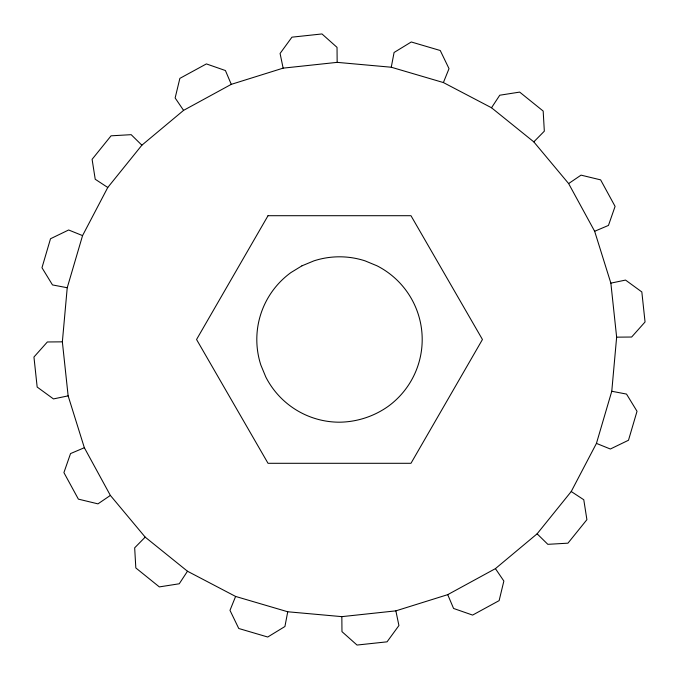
<?xml version="1.0" encoding="UTF-8"?>
<svg xmlns="http://www.w3.org/2000/svg" width="679" height="679" viewBox="0 0 679 679"><rect width="100%" height="100%" fill="white"/><g stroke="black" fill="none" stroke-linecap="round" stroke-linejoin="round"><path stroke-width="1.02" d="M62.358 341.843L67.229 287.735L82.558 235.605L107.766 187.48L141.877 145.187L183.576 110.371L231.276 84.349L283.135 68.138L337.157 62.358L391.265 67.229L443.395 82.558L491.52 107.766L533.813 141.877L568.629 183.576L594.651 231.276L610.862 283.135L616.642 337.157L611.771 391.265L596.442 443.395L571.234 491.52L537.123 533.813L495.424 568.629L447.724 594.651L395.865 610.862L341.843 616.642L287.735 611.771L235.605 596.442L187.48 571.234L145.187 537.123L110.371 495.424L84.349 447.724L68.138 395.865L62.358 341.843L47.36 341.97L33.95 357.018L37.167 387.047L53.454 398.921L68.138 395.865M287.735 611.771L284.925 626.513L267.73 637.021L238.753 628.491L229.986 610.353L235.605 596.442M391.265 67.229L394.075 52.487L411.27 41.979L440.247 50.509L449.014 68.647L443.395 82.558M187.48 571.234L179.248 583.779L159.336 586.902L135.825 567.941L134.671 547.826L145.187 537.123M491.52 107.766L499.752 95.221L519.664 92.098L543.175 111.059L544.329 131.174L533.813 141.877M110.371 495.424L97.963 503.86L78.374 499.133L63.911 472.609L70.54 453.58L84.349 447.724M568.629 183.576L581.037 175.14L600.626 179.867L615.089 206.391L608.46 225.42L594.651 231.276M610.862 283.135L625.546 280.079L641.833 291.953L645.05 321.982L631.64 337.03L616.642 337.157M67.229 287.735L52.487 284.925L41.979 267.73L50.509 238.753L68.647 229.986L82.558 235.605M611.771 391.265L626.513 394.075L637.021 411.27L628.491 440.247L610.353 449.014L596.442 443.395M107.766 187.48L95.221 179.248L92.098 159.336L111.059 135.825L131.174 134.671L141.877 145.187M571.234 491.52L583.779 499.752L586.902 519.664L567.941 543.175L547.826 544.329L537.123 533.813M183.576 110.371L175.14 97.963L179.867 78.374L206.391 63.911L225.42 70.54L231.276 84.349M495.424 568.629L503.86 581.037L499.133 600.626L472.609 615.089L453.58 608.46L447.724 594.651M283.135 68.138L280.079 53.454L291.953 37.167L321.982 33.95L337.03 47.36L337.157 62.358M395.865 610.862L398.921 625.546L387.047 641.833L357.018 645.05L341.97 631.64L341.843 616.642M268.027 215.701L196.554 339.5L268.027 463.299L410.973 463.299L482.446 339.5L410.973 215.701L268.027 215.701M301.96 265.82L290.892 272.593A82.694 82.694 0 0 0 260.855 365.056L265.82 377.04A82.694 82.694 0 0 0 339.5 422.194C356.865 421.99 373.942 416.448 388.108 406.407A82.694 82.694 0 0 0 377.04 265.82L365.056 260.855A82.694 82.694 0 0 0 313.944 260.855L301.96 265.82"/></g></svg>
